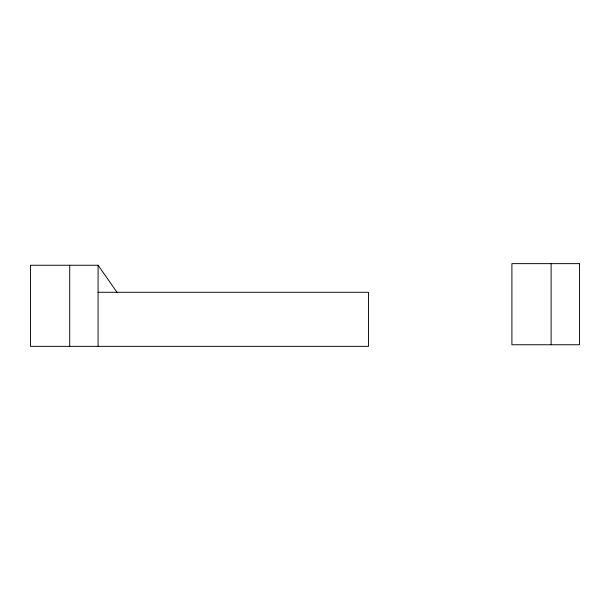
<?xml version="1.0" encoding="UTF-8"?>
<svg xmlns="http://www.w3.org/2000/svg" width="610" height="610" viewBox="0 0 610 610"><rect width="100%" height="100%" fill="white"/><g stroke="black" fill="none" stroke-linecap="round" stroke-linejoin="round"><path stroke-width="0.91" d="M117.021 292.289L98.096 265.251L30.5 265.251L30.5 346.366L368.486 346.366L368.486 292.289L98.096 292.289M551.112 263.634L551.112 344.749M98.096 265.251L98.096 346.366M69.708 265.251L69.708 346.366M579.5 263.634L511.904 263.634L511.904 344.749L579.5 344.749L579.5 263.634"/></g></svg>
